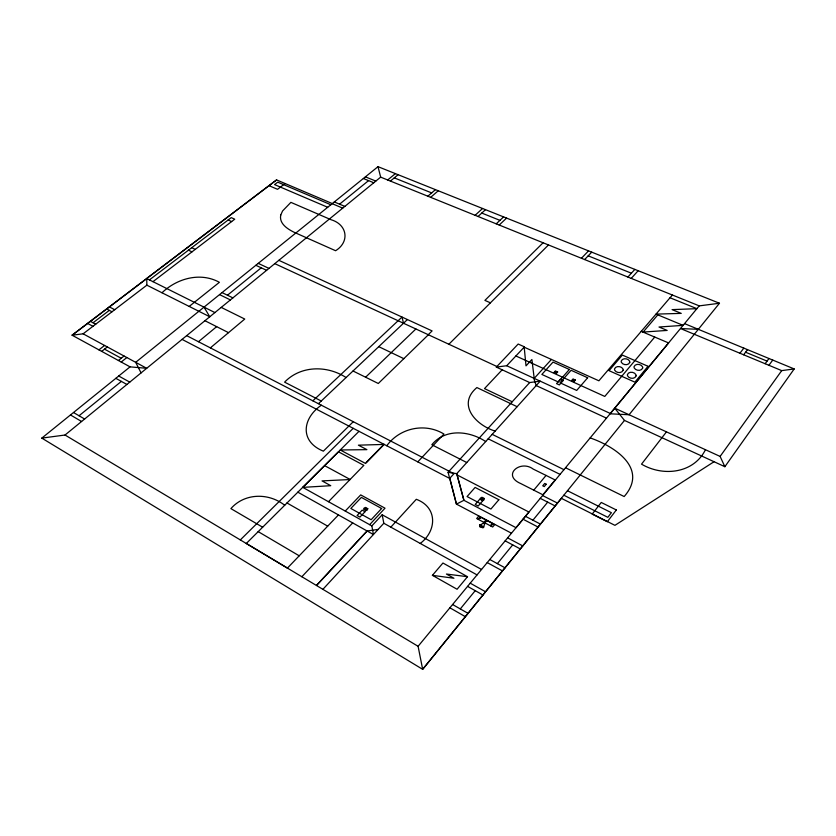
<?xml version="1.0" encoding="UTF-8"?>
<svg xmlns="http://www.w3.org/2000/svg" width="836" height="836" viewBox="0 0 836 836"><rect width="100%" height="100%" fill="white"/><g stroke="black" fill="none" stroke-linecap="round" stroke-linejoin="round"><path stroke-width="1.25" d="M724.864 466.707L720.11 456.425L614.753 408.177L624.471 420.424L724.864 466.707L794.2 368.937L684.579 323.636M720.11 456.425L781.723 370.62L794.2 368.937M705.448 449.716C693.64 473.615 662.843 476.813 641.536 464.147L666.459 431.857M768.921 365.301L772.746 360.065M765.139 363.723L768.974 358.508M743.632 354.788L747.53 349.647M739.923 353.241L743.831 348.121M624.471 420.424L422.661 669.333L41.8 438.116L130.05 366.858L146.687 368.3L83.119 333.815L72.084 335.205L130.05 366.858M141.075 372.887L135.672 362.322L378.008 166.667L719.472 303.249L629.08 414.74L610.113 413.799M460.302 608.922L475.235 590.665M497.357 563.631L512.708 544.884M532.919 520.191L547.684 502.143M714.048 461.723L614.941 525.342L561.395 498.35L422.661 669.333L418.094 646.301L699.209 305.851M467.512 576.704L457.083 589.255L432.411 575.335L442.944 563.025L467.512 576.704L446.424 574.039L453.938 578.251L432.411 575.335M533.765 490.157L546.065 475.433L555.125 479.948L542.877 494.776L520.818 483.595C501.37 475.287 520.264 459.33 533.159 469.059L546.065 475.433M654.724 337.065L604.783 396.431L515.885 355.969M491.004 526.116L492.958 523.702M487.325 520.723C483.898 522.103 484.817 525.938 483.02 527.829L479.665 526.743L479.592 525.092L480.731 524.663M485.956 520.002L483.103 523.357L480.836 524.632M670.054 297.773L672.405 295.024M643.072 332.132L657.807 314.89M478.286 519.375L480.303 517.014M420.247 543.442C436.967 530.85 437.74 507.253 416.297 499.301L390.83 527.15M511.486 533.222L456.446 504.108L448.065 472.319L456.728 473.667L540.192 381.153L529.69 382.554L496.333 367.098L518.174 344.035L524.454 346.856L506.72 365.729L496.333 367.098M631.232 278.388L638.161 270.728M448.065 472.319L529.69 382.554M551.426 359.438L534.204 378.384L531.895 359.501L526.001 365.875L524.203 347.191L598.889 380.798L670.023 297.762L696.921 308.672L672.071 309.623L681.256 313.385L656.02 314.117L683.127 325.371M627.909 277.04L634.848 269.401M322.895 589.338L383.818 523.263L382.188 514.777L371.853 525.907L373.42 534.528L297.804 492.153M367.108 530.965L316.468 585.493L367.129 530.996L378.144 529.407M369.7 524.642L385.009 508.183L360.713 494.902L345.278 511.015M502.175 369.805L484.493 388.604L512.217 401.761M417.801 461.869L443.937 434.03C424.981 422.462 399.765 427.907 386.775 445.755M301.848 576.746L352.708 522.876M584.636 259.557L591.731 252.148M581.438 258.261L588.544 250.873M287.417 568.104L338.486 514.903M366.189 462.465L383.118 445.128M328.475 501.704L363.848 465.359L338.486 451.827L302.789 487.378L330.753 485.695L322.048 480.899L350.127 479.53M246.286 543.494L359.01 431.324M448.869 344.254L548.479 244.948M240.319 539.92L353.22 428.314M543.097 242.764L484.901 300.396L490.429 302.82M353.294 421.699L323.354 451.158C299.445 441.46 302.245 418.303 321.358 405.209M428.22 334.693L432.097 330.92L278.848 260.32M428.377 334.766L378.3 383.494L353.032 370.996M365.604 377.214L415.889 328.976M318.422 403.694L407.414 319.551M499.207 225.03L506.595 218.102M312.863 400.82L402.022 317.063L403.506 323.25M496.218 223.829L503.617 216.9M478.046 216.482L485.507 209.658M475.109 215.301L482.571 208.488M430.676 197.338L438.263 190.765M427.854 196.199L435.451 189.636M210.379 347.87L244.749 319.049L221.226 307.408M198.456 341.715L216.66 326.657M390.412 181.078L398.124 174.703M387.685 179.97L395.397 173.616M41.8 438.116L65.03 435.023L380.662 177.138L699.251 305.871L719.472 303.249M79.044 415.764L121.366 381.394M227.455 295.223L261.219 267.802M339.573 204.172L368.571 180.618M121.22 362.04L126.842 357.536M118.409 360.504L124.041 356.011M189.208 306.425L219.387 282.317C200.389 271.805 177.013 278.398 161.996 292.757M98.93 349.866L104.584 345.456M101.689 351.371L107.332 346.95M285.107 183.533L277.542 189.323L268.993 185.655M83.119 333.815L146.864 285.17L146.739 278.555L72.084 335.205L276.58 179.907L332.31 203.566M152.967 281.669L234.738 219.199L231.248 217.621L149.414 279.893M93.047 322.759L109.328 310.375M276.58 179.907L146.634 278.503L214.904 312.57M683.096 325.361L659.008 327.012L667.17 330.429L642.936 332.08M698.342 329.321L680.525 328.548L781.723 370.62M394.279 177.88L431.658 192.907M481.787 213.065L499.928 220.359M588.199 255.847L631.389 273.205M365.395 176.856L375.824 181.088M363.357 178.496L373.796 182.75M745.587 352.217L767.061 361.11M641.222 331.349L668.591 342.927L610.374 413.496L506.72 365.729M334.316 201.946L344.85 206.408M332.185 203.671L342.718 208.143M330.847 204.747L277.751 182.164L274.563 184.589L327.702 207.286M228.144 219.972L231.645 221.561M274.783 263.643L496.908 366.492M606.518 418.157L536.2 385.574L533.692 378.154M258.23 263.371L268.973 268.387M255.847 265.294L266.611 270.331M191.726 247.696L195.248 249.358M590.195 437.918C614.47 446.299 648.851 468.484 624.168 496.542L565.554 467.763M188.466 250.183L191.987 251.855M517.129 406.704L476.875 387.559C456.55 404.728 476.196 425.367 495.142 431.083M378.771 346.668L403.83 358.654M222.052 292.59L232.889 297.877M219.544 294.606L230.391 299.915M492.185 434.354L563.966 469.675M488.172 438.816L560.078 474.388M485.706 441.544C469.456 430.78 445.306 428.189 431.825 444.742L466.77 462.538M346.083 377.538C327.263 365.227 300.761 365.342 284.606 382.146L321.254 401.008M567.466 490.732L611.398 512.687L607.845 517.327L563.83 495.215M146.864 285.17L209.773 316.76L204.026 307.136M204.924 320.721L228.531 332.655M542.595 495.549L557.455 503.084M540.265 498.371L555.146 505.937M186.679 335.633L453.948 473.709L449.674 478.432L182.07 339.395M525.447 516.314L540.422 524.088M523.043 519.219L538.039 527.035M109.37 306.916L114.72 309.707M106.653 308.975L112.003 311.776M483.94 522.375L476.677 518.519L478.694 516.167L494.693 524.621L492.676 527.014L485.308 523.096M483.312 523.117L484.681 523.838M507.64 537.872L522.74 545.898M505.174 540.871L520.285 548.928M90.372 321.327L95.732 324.19M87.592 323.438L92.953 326.312M324.619 465.631L350.159 479.488M104.51 349.155L121.23 358.257M489.781 559.503L504.996 567.79M487.231 562.597L502.457 570.915M382.188 514.777L481.546 569.473M118.712 376.012L129.758 382.125M383.818 523.263L477.053 574.907M115.849 378.332L126.905 384.466M302.726 487.336L371.853 525.907M470.219 583.183L485.559 591.763M467.585 586.381L482.936 594.992M286.947 502.958L327.691 526.147M284.71 505.257C268.784 492.697 244.687 492.864 230.903 508.612L262.64 527.213M452.6 604.522L468.045 613.352M449.893 607.803L465.359 616.675M73.505 412.514L84.624 419.014M70.475 414.969L81.583 421.49M258.157 531.602L299.225 555.815M246.265 543.442L287.448 568.083M65.03 435.023L418.094 646.301M456.728 473.667L463.917 500.304L516.042 527.704L528.937 512.04L457.083 474.932L463.917 500.304L456.446 504.108L449.831 478.265M378.008 166.667L380.662 177.138M574.551 380.129L573.778 381.017L572.441 380.411L573.224 379.523L574.551 380.129M575.346 380.025L573.987 381.582L571.646 380.516L573.015 378.959L575.346 380.025M556.87 372.093L556.086 372.981L554.77 372.375L555.553 371.498L556.87 372.093M557.654 371.989L556.285 373.535L553.975 372.48L555.355 370.944L557.654 371.989M280.739 215.071C278.942 223.609 287.574 229.064 294.147 232.283L335.602 250.727C350.085 241.761 347.212 224.487 331.098 219.732L290.886 202.364L282.558 210.986L280.739 215.071M483.521 498.664L482.602 499.729L481.191 498.998L482.111 497.932L483.521 498.664M484.399 498.538L483.898 499.97L482.78 500.398L480.313 499.113L480.418 498.151L481.933 497.253L484.399 498.538M479.676 525.039C480.585 528.634 488.423 527.85 479.676 525.039M366.899 508.831L365.886 509.908L364.538 509.166L365.562 508.089L366.899 508.831M367.788 508.706L367.161 510.159L366.011 510.597L363.65 509.291L363.838 508.319L365.436 507.41L367.788 508.706M642.696 367.934C641.567 371.424 635.715 370.912 634.179 367.903L634.012 366.753C635.172 363.284 640.982 363.796 642.529 366.785L642.696 367.934M636.112 375.866C634.973 379.398 629.059 378.896 627.543 375.834L627.387 374.674C628.547 371.163 634.409 371.665 635.945 374.706L636.112 375.866M629.79 362.291C628.641 365.74 622.841 365.259 621.326 362.26L621.169 361.131C622.35 357.693 628.097 358.174 629.633 361.152L629.79 362.291M623.154 370.149C621.994 373.629 616.142 373.169 614.638 370.118L614.491 368.969C615.672 365.51 621.482 365.969 623.008 369L623.154 370.149M616.331 509.96L607.333 521.737L592.181 514.098L601.251 502.457L616.331 509.96M648.025 366.283L634.9 382.156L609.036 370.672L622.36 355.091L648.025 366.283M546.221 484.243L544.278 486.594L542.742 485.82L544.696 483.469L546.221 484.243M491.369 524.276C490.209 524.904 492.885 525.217 491.463 524.391M498.873 499.729L490.92 509.04L467.073 496.563L475.109 487.43L498.873 499.729M480.23 518.383L479.279 518.215L480.23 518.383M587.677 377.767L576.694 390.433L560.005 382.794L571.082 370.285L587.677 377.767M482.8 500.712L478.213 506.01L475.224 504.442L479.822 499.155L482.8 500.712M563.265 380.495L559.357 384.915L556.536 383.62L560.444 379.21L563.265 380.495M569.368 369.481L558.291 381.958L541.853 374.434L553.014 362.103L569.368 369.481M381.634 508.497L371.153 519.731L350.827 508.445L361.382 497.399L381.634 508.497M365.008 511.726L359.94 517.097L357.087 515.509L362.155 510.148L365.008 511.726M384.194 444.418L365.593 463.478L340.252 449.987L366.899 449.643L358.393 445.17L384.194 444.418"/></g></svg>
